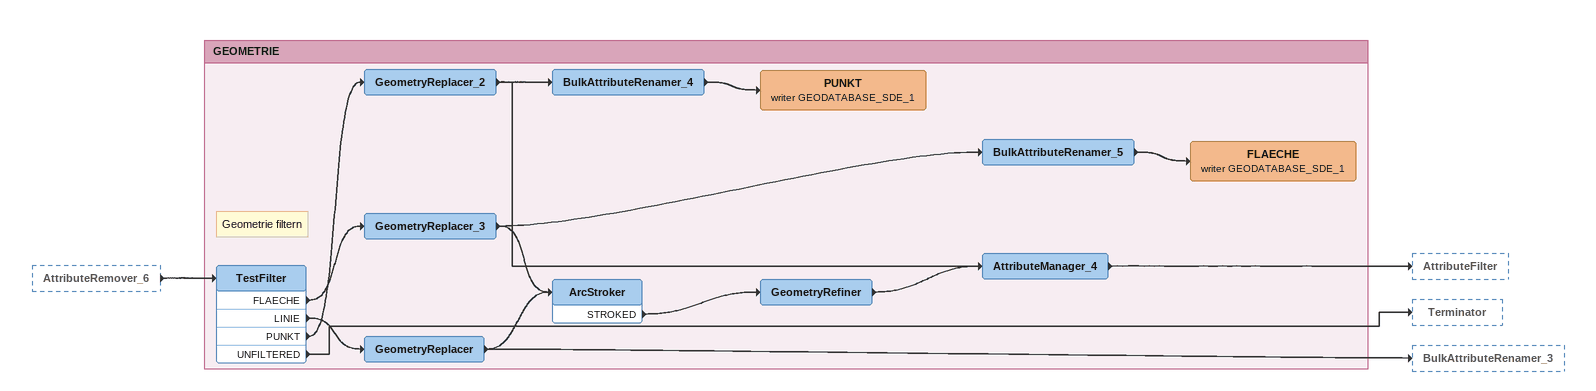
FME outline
AttributeRemover_6 [outside]
    -> TestFilter

Bookmark: GEOMETRIE
Note: Geometrie filtern
TestFilter
    FLAECHE -> GeometryReplacer_3
    LINIE -> GeometryReplacer
    PUNKT -> GeometryReplacer_2
    UNFILTERED -> Terminator
GeometryReplacer_2
    -> BulkAttributeRenamer_4
    -> AttributeManager_4
BulkAttributeRenamer_4
    -> PUNKT (writer GEODATABASE_SDE_1)
PUNKT (writer GEODATABASE_SDE_1)
GeometryReplacer_3
    -> BulkAttributeRenamer_5
    -> ArcStroker
BulkAttributeRenamer_5
    -> FLAECHE (writer GEODATABASE_SDE_1)
FLAECHE (writer GEODATABASE_SDE_1)
GeometryReplacer
    -> BulkAttributeRenamer_3
    -> ArcStroker
ArcStroker
    STROKED -> GeometryRefiner
GeometryRefiner
    -> AttributeManager_4
AttributeManager_4
    -> AttributeFilter
